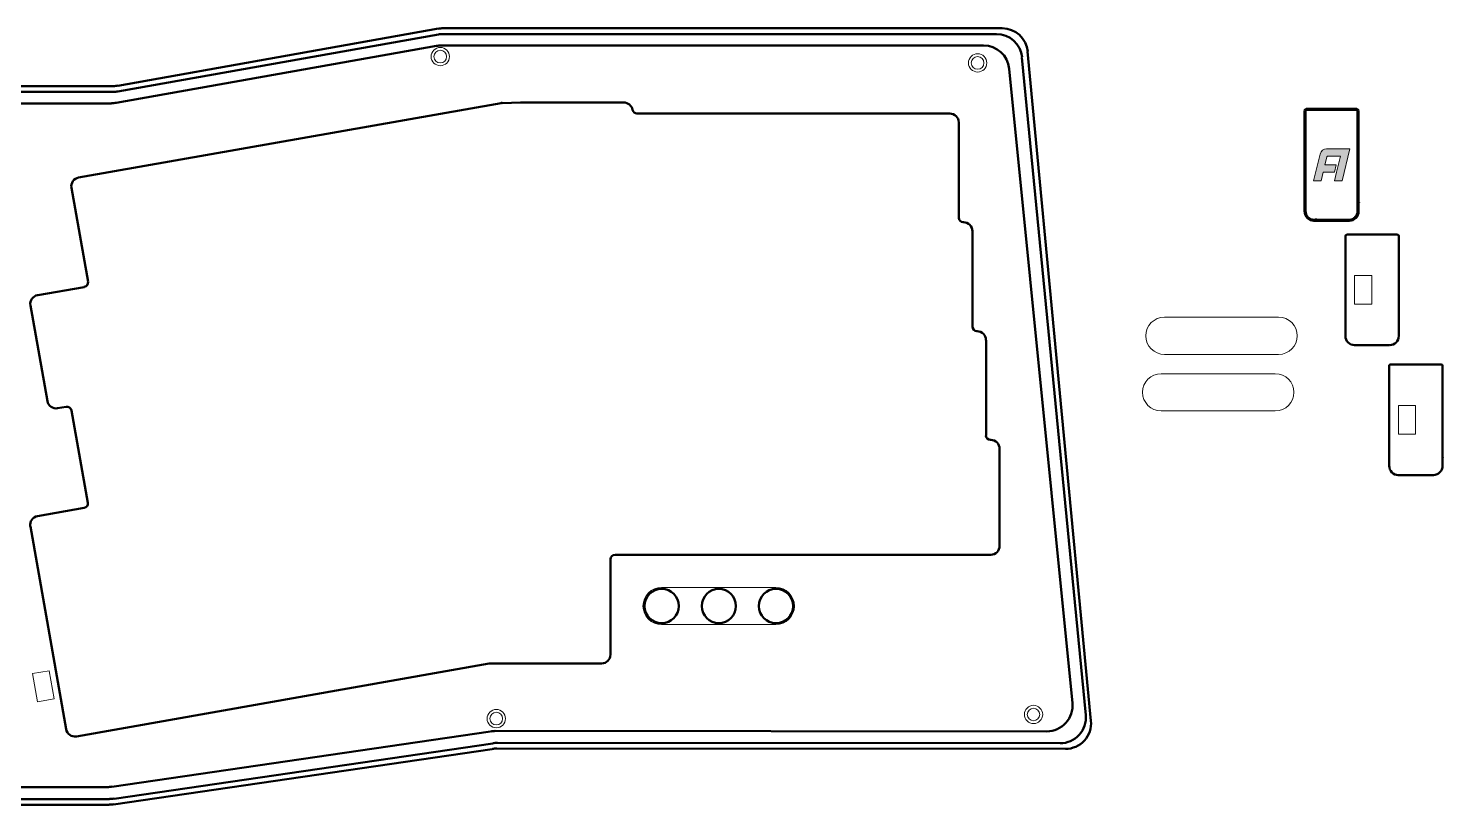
# Model space of a CAD drawing. Header units: millimetres. Extents: x -1387 to -394, y -226 to 220.
# Drawn here: x -641.3 to -393.7, y -27.1 to 108.9 of the extents above; entities that cross this region are included whole.
import ezdxf

# ---------------------------------------------------------------- set-up
doc = ezdxf.new("R2010")
doc.units = ezdxf.units.MM
doc.header["$MEASUREMENT"] = 0
doc.layers.add('Layer 1', color=7, linetype='Continuous')

msp = doc.modelspace()

# ---------------------------------------------------------------- hatches: boundary and pattern name
at = {"layer": 'Layer 1', "true_color": 0x332c2b}
h = msp.add_hatch(color=250, dxfattribs=at)
edge = h.paths.add_edge_path()
edge.add_spline(control_points=[(-416.2908, 82.1872), (-416.2908, 82.1872), (-416.2908, 82.1872), (-416.2908, 82.1872), (-416.2908, 82.1872), (-416.2908, 82.1872), (-416.2908, 82.1872), (-416.2908, 82.1872), (-415.1535, 86.8425), (-415.1535, 86.8425), (-414.9361, 87.4563), (-414.5523, 87.7639), (-414.0048, 87.7639), (-414.0048, 87.7639), (-409.9493, 87.7639), (-409.9493, 87.7639), (-409.9493, 87.7639), (-411.3011, 82.1872), (-411.3011, 82.1872), (-411.3011, 82.1872), (-412.6191, 82.1872), (-412.6191, 82.1872), (-412.6191, 82.1872), (-412.2437, 83.7253), (-412.2437, 83.7253), (-412.2437, 83.7253), (-411.5734, 86.4869), (-411.5734, 86.4869), (-411.5734, 86.4869), (-413.8143, 86.4869), (-413.8143, 86.4869), (-413.8439, 86.4869), (-413.875, 86.4742), (-413.9046, 86.4502), (-413.9385, 86.4248), (-413.9596, 86.3923), (-413.9709, 86.35), (-413.9709, 86.35), (-414.2983, 85.0024), (-414.2983, 85.0024), (-414.2983, 85.0024), (-412.3171, 85.0024), (-412.3171, 85.0024), (-412.3171, 85.0024), (-412.6318, 83.7211), (-412.6318, 83.7211), (-412.6318, 83.7211), (-414.6074, 83.7211), (-414.6074, 83.7211), (-414.6074, 83.7211), (-414.9799, 82.1872), (-414.9799, 82.1872), (-414.9799, 82.1872), (-416.2908, 82.1872), (-416.2908, 82.1872), (-416.2908, 82.1872), (-416.2908, 82.1872), (-416.2908, 82.1872)], knot_values=[0, 0, 0, 0, 0.05263158, 0.05263158, 0.05263158, 0.10526316, 0.10526316, 0.10526316, 0.15789474, 0.15789474, 0.15789474, 0.21052632, 0.21052632, 0.21052632, 0.26315789, 0.26315789, 0.26315789, 0.31578947, 0.31578947, 0.31578947, 0.36842105, 0.36842105, 0.36842105, 0.42105263, 0.42105263, 0.42105263, 0.47368421, 0.47368421, 0.47368421, 0.52631579, 0.52631579, 0.52631579, 0.57894737, 0.57894737, 0.57894737, 0.63157895, 0.63157895, 0.63157895, 0.68421053, 0.68421053, 0.68421053, 0.73684211, 0.73684211, 0.73684211, 0.78947368, 0.78947368, 0.78947368, 0.84210526, 0.84210526, 0.84210526, 0.89473684, 0.89473684, 0.89473684, 0.94736842, 0.94736842, 0.94736842, 1, 1, 1, 1], degree=3, periodic=1)

# ---------------------------------------------------------------- linework, layer by layer
at = {"layer": 'Layer 1', "color": 250, "lineweight": 20}
for centre, major_axis in [((-569.2048, 103.9462), (0, 1.6)), ((-569.2048, 103.9462), (0, 1.1)), ((-475.1145, 102.8396), (0, 1.6)), ((-475.1145, 102.8396), (0, 1.1)), ((-465.32, -11.2809), (0, 1.6)), ((-559.4012, -12.0074), (0, 1.6)), ((-559.4012, -12.0074), (0, 1.1)), ((-465.32, -11.2809), (0, 1.1))]:
    msp.add_ellipse(centre, major_axis=major_axis, ratio=1, dxfattribs=at)
at = {"layer": 'Layer 1', "color": 250, "lineweight": 50}
for points in [[(-625.6605, 98.8485), (-625.6605, 98.8485), (-569.5265, 108.8391), (-569.5265, 108.8391)], [(-625.6605, 97.8397), (-625.6605, 97.8397), (-569.5265, 107.8303), (-569.5265, 107.8303)], [(-568.7328, 108.9026), (-568.997, 108.9026), (-569.2607, 108.8793), (-569.5208, 108.833)], [(-568.7328, 107.8938), (-568.997, 107.8938), (-569.2607, 107.8705), (-569.5208, 107.8242)], [(-568.7433, 108.9026), (-568.7433, 108.9026), (-470.8184, 108.9026), (-470.8184, 108.9026)], [(-568.7433, 107.8938), (-568.7433, 107.8938), (-471.8272, 107.8938), (-471.8272, 107.8938)], [(-467.3384, 103.8157), (-467.5551, 106.1271), (-469.4952, 107.8938), (-471.8167, 107.8938)], [(-466.3296, 104.8245), (-466.5463, 107.1359), (-468.4864, 108.9026), (-470.8079, 108.9026)], [(-466.3523, 104.8175), (-466.3523, 104.8175), (-455.2634, -12.4022), (-455.2634, -12.4022)], [(-467.3611, 103.8087), (-467.3611, 103.8087), (-456.179, -11.411), (-456.179, -11.411)], [(-626.4331, 98.785), (-626.1689, 98.785), (-625.9052, 98.8082), (-625.645, 98.8545)], [(-626.4331, 97.7762), (-626.1689, 97.7762), (-625.9052, 97.7994), (-625.645, 97.8457)], [(-558.5524, 95.7941), (-558.5524, 95.7941), (-632.5299, 82.7555), (-632.5299, 82.7555)], [(-558.5524, 95.7941), (-558.5524, 95.7941), (-632.5299, 82.7555), (-632.5299, 82.7555)], [(-558.5791, 95.8128), (-558.5024, 95.8264), (-558.4247, 95.8341), (-558.3468, 95.836)], [(-558.5791, 95.8128), (-558.5024, 95.8264), (-558.4247, 95.8341), (-558.3468, 95.836)], [(-555.1658, 95.8788), (-555.1658, 95.8788), (-558.3196, 95.8153), (-558.3196, 95.8153)], [(-555.1658, 95.8788), (-555.1658, 95.8788), (-558.3196, 95.8153), (-558.3196, 95.8153)], [(-555.1719, 95.8995), (-555.1593, 95.8998), (-555.1467, 95.8999), (-555.134, 95.8999)], [(-555.1719, 95.8995), (-555.1593, 95.8998), (-555.1467, 95.8999), (-555.134, 95.8999)], [(-537.0683, 95.8788), (-537.0683, 95.8788), (-555.1234, 95.8788), (-555.1234, 95.8788)], [(-537.0683, 95.8788), (-537.0683, 95.8788), (-555.1234, 95.8788), (-555.1234, 95.8788)], [(-537.0789, 95.9), (-536.3243, 95.9), (-535.6785, 95.3585), (-535.5469, 94.6155)], [(-537.0789, 95.9), (-536.3243, 95.9), (-535.6785, 95.3585), (-535.5469, 94.6155)], [(-534.7717, 93.9738), (-535.1567, 93.9738), (-535.4862, 94.25), (-535.5533, 94.6291)], [(-534.7717, 93.9738), (-535.1567, 93.9738), (-535.4862, 94.25), (-535.5533, 94.6291)], [(-479.9606, 93.9526), (-479.9606, 93.9526), (-534.7611, 93.9526), (-534.7611, 93.9526)], [(-479.9606, 93.9526), (-479.9606, 93.9526), (-534.7611, 93.9526), (-534.7611, 93.9526)], [(-479.9712, 93.9738), (-479.112, 93.9738), (-478.4154, 93.2773), (-478.4154, 92.418)], [(-479.9712, 93.9738), (-479.112, 93.9738), (-478.4154, 93.2773), (-478.4154, 92.418)], [(-478.3943, 75.707), (-478.3943, 75.707), (-478.3943, 92.4075), (-478.3943, 92.4075)], [(-478.3943, 75.707), (-478.3943, 75.707), (-478.3943, 92.4075), (-478.3943, 92.4075)], [(-633.7975, 80.9508), (-633.9467, 81.7969), (-633.3816, 82.6038), (-632.5355, 82.753)], [(-633.7975, 80.9508), (-633.9467, 81.7969), (-633.3816, 82.6038), (-632.5355, 82.753)], [(-633.7788, 80.9563), (-633.7788, 80.9563), (-630.8789, 64.5098), (-630.8789, 64.5098)], [(-633.7788, 80.9563), (-633.7788, 80.9563), (-630.8789, 64.5098), (-630.8789, 64.5098)], [(-477.6217, 74.9238), (-478.0601, 74.9238), (-478.4154, 75.2792), (-478.4154, 75.7175)], [(-477.6217, 74.9238), (-478.0601, 74.9238), (-478.4154, 75.2792), (-478.4154, 75.7175)], [(-477.5688, 74.9026), (-477.5688, 74.9026), (-477.6111, 74.9026), (-477.6111, 74.9026)], [(-477.5688, 74.9026), (-477.5688, 74.9026), (-477.6111, 74.9026), (-477.6111, 74.9026)], [(-477.5794, 74.9238), (-476.7201, 74.9238), (-476.0236, 74.2273), (-476.0236, 73.368)], [(-477.5794, 74.9238), (-476.7201, 74.9238), (-476.0236, 74.2273), (-476.0236, 73.368)], [(-476.0236, 56.657), (-476.0236, 56.657), (-476.0236, 73.3575), (-476.0236, 73.3575)], [(-476.0236, 56.657), (-476.0236, 56.657), (-476.0236, 73.3575), (-476.0236, 73.3575)], [(-630.891, 64.51), (-630.8149, 64.0783), (-631.1032, 63.6666), (-631.5349, 63.5905)], [(-630.891, 64.51), (-630.8149, 64.0783), (-631.1032, 63.6666), (-631.5349, 63.5905)], [(-640.9729, 60.3556), (-641.1221, 61.2018), (-640.557, 62.0087), (-639.7109, 62.1578)], [(-640.9729, 60.3556), (-641.1221, 61.2018), (-640.557, 62.0087), (-639.7109, 62.1578)], [(-631.5351, 63.5785), (-631.5351, 63.5785), (-639.7054, 62.1391), (-639.7054, 62.1391)], [(-631.5351, 63.5785), (-631.5351, 63.5785), (-639.7054, 62.1391), (-639.7054, 62.1391)], [(-640.9542, 60.34), (-640.9542, 60.34), (-638.0121, 43.5971), (-638.0121, 43.5971)], [(-640.9542, 60.34), (-640.9542, 60.34), (-638.0121, 43.5971), (-638.0121, 43.5971)], [(-475.2299, 55.8738), (-475.6682, 55.8738), (-476.0236, 56.2292), (-476.0236, 56.6675)], [(-475.2299, 55.8738), (-475.6682, 55.8738), (-476.0236, 56.2292), (-476.0236, 56.6675)], [(-475.1981, 55.8526), (-475.1981, 55.8526), (-475.2193, 55.8526), (-475.2193, 55.8526)], [(-475.1981, 55.8526), (-475.1981, 55.8526), (-475.2193, 55.8526), (-475.2193, 55.8526)], [(-475.2087, 55.8526), (-474.3495, 55.8526), (-473.6529, 55.1561), (-473.6529, 54.2969)], [(-475.2087, 55.8526), (-474.3495, 55.8526), (-473.6529, 55.1561), (-473.6529, 54.2969)], [(-473.6318, 37.5858), (-473.6318, 37.5858), (-473.6318, 54.2863), (-473.6318, 54.2863)], [(-473.6318, 37.5858), (-473.6318, 37.5858), (-473.6318, 54.2863), (-473.6318, 54.2863)], [(-636.2074, 42.3507), (-637.0536, 42.2016), (-637.8605, 42.7666), (-638.0097, 43.6128)], [(-636.2074, 42.3507), (-637.0536, 42.2016), (-637.8605, 42.7666), (-638.0097, 43.6128)], [(-636.2129, 42.3483), (-636.2129, 42.3483), (-634.6889, 42.6023), (-634.6889, 42.6023)], [(-636.2129, 42.3483), (-636.2129, 42.3483), (-634.6889, 42.6023), (-634.6889, 42.6023)], [(-634.7103, 42.6114), (-634.2786, 42.6875), (-633.8669, 42.3992), (-633.7908, 41.9675)], [(-634.7103, 42.6114), (-634.2786, 42.6875), (-633.8669, 42.3992), (-633.7908, 41.9675)], [(-633.7788, 41.9673), (-633.7788, 41.9673), (-630.9213, 25.796), (-630.9213, 25.796)], [(-633.7788, 41.9673), (-633.7788, 41.9673), (-630.9213, 25.796), (-630.9213, 25.796)], [(-472.8592, 36.8026), (-473.2976, 36.8026), (-473.6529, 37.158), (-473.6529, 37.5964)], [(-472.8592, 36.8026), (-473.2976, 36.8026), (-473.6529, 37.158), (-473.6529, 37.5964)], [(-472.8063, 36.8026), (-472.8063, 36.8026), (-472.8486, 36.8026), (-472.8486, 36.8026)], [(-472.8063, 36.8026), (-472.8063, 36.8026), (-472.8486, 36.8026), (-472.8486, 36.8026)], [(-472.8169, 36.8026), (-471.9576, 36.8026), (-471.2611, 36.1061), (-471.2611, 35.2469)], [(-472.8169, 36.8026), (-471.9576, 36.8026), (-471.2611, 36.1061), (-471.2611, 35.2469)], [(-471.2611, 18.2395), (-471.2611, 18.2395), (-471.2611, 35.2363), (-471.2611, 35.2363)], [(-471.2611, 18.2395), (-471.2611, 18.2395), (-471.2611, 35.2363), (-471.2611, 35.2363)], [(-631.5774, 24.8858), (-631.5774, 24.8858), (-639.7265, 23.4465), (-639.7265, 23.4465)], [(-631.5774, 24.8858), (-631.5774, 24.8858), (-639.7265, 23.4465), (-639.7265, 23.4465)], [(-630.9333, 25.8173), (-630.8572, 25.3856), (-631.1455, 24.9739), (-631.5772, 24.8978)], [(-630.9333, 25.8173), (-630.8572, 25.3856), (-631.1455, 24.9739), (-631.5772, 24.8978)], [(-640.9941, 21.6629), (-641.1432, 22.5091), (-640.5782, 23.316), (-639.732, 23.4652)], [(-640.9941, 21.6629), (-641.1432, 22.5091), (-640.5782, 23.316), (-639.732, 23.4652)], [(-640.9754, 21.6473), (-640.9754, 21.6473), (-634.7101, -13.8492), (-634.7101, -13.8492)], [(-640.9754, 21.6473), (-640.9754, 21.6473), (-634.7101, -13.8492), (-634.7101, -13.8492)], [(-471.2611, 18.25), (-471.2611, 17.3908), (-471.9576, 16.6943), (-472.8169, 16.6943)], [(-471.2611, 18.25), (-471.2611, 17.3908), (-471.9576, 16.6943), (-472.8169, 16.6943)], [(-539.3966, 15.9005), (-539.3966, 16.3389), (-539.0412, 16.6943), (-538.6029, 16.6943)], [(-539.3966, 15.9005), (-539.3966, 16.3389), (-539.0412, 16.6943), (-538.6029, 16.6943)], [(-539.3966, -0.8105), (-539.3966, -0.8105), (-539.3966, 15.89), (-539.3966, 15.89)], [(-539.3966, -0.8105), (-539.3966, -0.8105), (-539.3966, 15.89), (-539.3966, 15.89)], [(-538.5923, 16.6943), (-538.5923, 16.6943), (-472.8063, 16.6943), (-472.8063, 16.6943)], [(-538.5923, 16.6943), (-538.5923, 16.6943), (-472.8063, 16.6943), (-472.8063, 16.6943)], [(-632.9109, -15.1192), (-632.9109, -15.1192), (-560.6268, -2.3769), (-560.6268, -2.3769)], [(-632.9109, -15.1192), (-632.9109, -15.1192), (-560.6268, -2.3769), (-560.6268, -2.3769)], [(-560.6482, -2.3678), (-560.6027, -2.3597), (-560.5566, -2.3557), (-560.5104, -2.3557)], [(-560.6482, -2.3678), (-560.6027, -2.3597), (-560.5566, -2.3557), (-560.5104, -2.3557)], [(-560.4998, -2.3557), (-560.4998, -2.3557), (-540.9418, -2.3557), (-540.9418, -2.3557)], [(-560.4998, -2.3557), (-560.4998, -2.3557), (-540.9418, -2.3557), (-540.9418, -2.3557)], [(-539.3966, -0.8), (-539.3966, -1.6592), (-540.0931, -2.3557), (-540.9524, -2.3557)], [(-539.3966, -0.8), (-539.3966, -1.6592), (-540.0931, -2.3557), (-540.9524, -2.3557)], [(-632.9266, -15.1168), (-633.7728, -15.2659), (-634.5797, -14.7009), (-634.7288, -13.8547)], [(-632.9266, -15.1168), (-633.7728, -15.2659), (-634.5797, -14.7009), (-634.7288, -13.8547)], [(-560.0941, -17.3315), (-560.0941, -17.3315), (-626.4304, -27.0259), (-626.4304, -27.0259)], [(-560.0009, -16.3403), (-560.0009, -16.3403), (-626.3372, -26.0347), (-626.3372, -26.0347)], [(-559.3004, -17.2468), (-559.5646, -17.2468), (-559.8283, -17.2701), (-560.0885, -17.3164)], [(-559.2072, -16.2556), (-559.4714, -16.2556), (-559.7351, -16.2789), (-559.9953, -16.3252)], [(-459.7508, -17.3129), (-459.7508, -17.3129), (-559.3109, -17.2468), (-559.3109, -17.2468)], [(-460.6664, -16.3217), (-460.6664, -16.3217), (-559.2177, -16.2556), (-559.2177, -16.2556)], [(-660.2759, -27.0894), (-660.2759, -27.0894), (-627.2136, -27.0894), (-627.2136, -27.0894)], [(-660.1827, -26.0982), (-660.1827, -26.0982), (-627.1204, -26.0982), (-627.1204, -26.0982)], [(-627.203, -27.0682), (-626.9388, -27.0682), (-626.6751, -27.0449), (-626.415, -26.9986)], [(-627.1098, -26.077), (-626.8456, -26.077), (-626.5819, -26.0537), (-626.3218, -26.0074)]]:
    msp.add_open_spline(points, degree=3, dxfattribs=at)
at = {"layer": 'Layer 1', "color": 154, "lineweight": 50}
for points in [[(-625.9774, 95.8408), (-625.9774, 95.8408), (-569.8434, 105.8314), (-569.8434, 105.8314)], [(-569.0497, 105.8949), (-569.3139, 105.8949), (-569.5776, 105.8716), (-569.8377, 105.8253)], [(-569.0602, 105.8949), (-569.0602, 105.8949), (-474.0788, 105.8949), (-474.0788, 105.8949)], [(-469.59, 101.8168), (-469.8067, 104.1282), (-471.7468, 105.8949), (-474.0683, 105.8949)], [(-469.6127, 101.8098), (-469.6127, 101.8098), (-458.4996, -9.3309), (-458.4996, -9.3309)], [(-558.5524, 95.7941), (-558.5524, 95.7941), (-632.5299, 82.7555), (-632.5299, 82.7555)], [(-626.75, 95.7773), (-626.4858, 95.7773), (-626.2221, 95.8005), (-625.9619, 95.8468)], [(-558.5791, 95.8128), (-558.5024, 95.8264), (-558.4247, 95.8341), (-558.3468, 95.836)], [(-555.1658, 95.8788), (-555.1658, 95.8788), (-558.3196, 95.8153), (-558.3196, 95.8153)], [(-555.1719, 95.8995), (-555.1593, 95.8998), (-555.1467, 95.8999), (-555.134, 95.8999)], [(-537.0683, 95.8788), (-537.0683, 95.8788), (-555.1234, 95.8788), (-555.1234, 95.8788)], [(-537.0789, 95.9), (-536.3243, 95.9), (-535.6785, 95.3585), (-535.5469, 94.6155)], [(-534.7717, 93.9738), (-535.1567, 93.9738), (-535.4862, 94.25), (-535.5533, 94.6291)], [(-479.9606, 93.9526), (-479.9606, 93.9526), (-534.7611, 93.9526), (-534.7611, 93.9526)], [(-479.9712, 93.9738), (-479.112, 93.9738), (-478.4154, 93.2773), (-478.4154, 92.418)], [(-478.3943, 75.707), (-478.3943, 75.707), (-478.3943, 92.4075), (-478.3943, 92.4075)], [(-633.7975, 80.9508), (-633.9467, 81.7969), (-633.3816, 82.6038), (-632.5355, 82.753)], [(-633.7788, 80.9563), (-633.7788, 80.9563), (-630.8789, 64.5098), (-630.8789, 64.5098)], [(-477.6217, 74.9238), (-478.0601, 74.9238), (-478.4154, 75.2792), (-478.4154, 75.7175)], [(-477.5688, 74.9026), (-477.5688, 74.9026), (-477.6111, 74.9026), (-477.6111, 74.9026)], [(-477.5794, 74.9238), (-476.7201, 74.9238), (-476.0236, 74.2273), (-476.0236, 73.368)], [(-476.0236, 56.657), (-476.0236, 56.657), (-476.0236, 73.3575), (-476.0236, 73.3575)], [(-630.891, 64.51), (-630.8149, 64.0783), (-631.1032, 63.6666), (-631.5349, 63.5905)], [(-640.9729, 60.3556), (-641.1221, 61.2018), (-640.557, 62.0087), (-639.7109, 62.1578)], [(-631.5351, 63.5785), (-631.5351, 63.5785), (-639.7054, 62.1391), (-639.7054, 62.1391)], [(-640.9542, 60.34), (-640.9542, 60.34), (-638.0121, 43.5971), (-638.0121, 43.5971)], [(-475.2299, 55.8738), (-475.6682, 55.8738), (-476.0236, 56.2292), (-476.0236, 56.6675)], [(-475.1981, 55.8526), (-475.1981, 55.8526), (-475.2193, 55.8526), (-475.2193, 55.8526)], [(-475.2087, 55.8526), (-474.3495, 55.8526), (-473.6529, 55.1561), (-473.6529, 54.2969)], [(-473.6318, 37.5858), (-473.6318, 37.5858), (-473.6318, 54.2863), (-473.6318, 54.2863)], [(-636.2074, 42.3507), (-637.0536, 42.2016), (-637.8605, 42.7666), (-638.0097, 43.6128)], [(-636.2129, 42.3483), (-636.2129, 42.3483), (-634.6889, 42.6023), (-634.6889, 42.6023)], [(-634.7103, 42.6114), (-634.2786, 42.6875), (-633.8669, 42.3992), (-633.7908, 41.9675)], [(-633.7788, 41.9673), (-633.7788, 41.9673), (-630.9213, 25.796), (-630.9213, 25.796)], [(-472.8592, 36.8026), (-473.2976, 36.8026), (-473.6529, 37.158), (-473.6529, 37.5964)], [(-472.8063, 36.8026), (-472.8063, 36.8026), (-472.8486, 36.8026), (-472.8486, 36.8026)], [(-472.8169, 36.8026), (-471.9576, 36.8026), (-471.2611, 36.1061), (-471.2611, 35.2469)], [(-471.2611, 18.2395), (-471.2611, 18.2395), (-471.2611, 35.2363), (-471.2611, 35.2363)], [(-631.5774, 24.8858), (-631.5774, 24.8858), (-639.7265, 23.4465), (-639.7265, 23.4465)], [(-630.9333, 25.8173), (-630.8572, 25.3856), (-631.1455, 24.9739), (-631.5772, 24.8978)], [(-640.9941, 21.6629), (-641.1432, 22.5091), (-640.5782, 23.316), (-639.732, 23.4652)], [(-640.9754, 21.6473), (-640.9754, 21.6473), (-634.7101, -13.8492), (-634.7101, -13.8492)], [(-471.2611, 18.25), (-471.2611, 17.3908), (-471.9576, 16.6943), (-472.8169, 16.6943)], [(-539.3966, 15.9005), (-539.3966, 16.3389), (-539.0412, 16.6943), (-538.6029, 16.6943)], [(-539.3966, -0.8105), (-539.3966, -0.8105), (-539.3966, 15.89), (-539.3966, 15.89)], [(-538.5923, 16.6943), (-538.5923, 16.6943), (-472.8063, 16.6943), (-472.8063, 16.6943)], [(-632.9109, -15.1192), (-632.9109, -15.1192), (-560.6268, -2.3769), (-560.6268, -2.3769)], [(-560.6482, -2.3678), (-560.6027, -2.3597), (-560.5566, -2.3557), (-560.5104, -2.3557)], [(-560.4998, -2.3557), (-560.4998, -2.3557), (-540.9418, -2.3557), (-540.9418, -2.3557)], [(-539.3966, -0.8), (-539.3966, -1.6592), (-540.0931, -2.3557), (-540.9524, -2.3557)], [(-632.9266, -15.1168), (-633.7728, -15.2659), (-634.5797, -14.7009), (-634.7288, -13.8547)], [(-560.3868, -14.2602), (-560.3868, -14.2602), (-626.7231, -23.9546), (-626.7231, -23.9546)], [(-559.5931, -14.1755), (-559.8573, -14.1755), (-560.121, -14.1988), (-560.3812, -14.2451)], [(-462.987, -14.2416), (-462.987, -14.2416), (-559.6036, -14.1755), (-559.6036, -14.1755)], [(-660.5686, -24.0181), (-660.5686, -24.0181), (-627.5063, -24.0181), (-627.5063, -24.0181)], [(-627.4957, -23.9969), (-627.2315, -23.9969), (-626.9678, -23.9736), (-626.7077, -23.9273)]]:
    msp.add_open_spline(points, degree=3, dxfattribs=at)
at = {"layer": 'Layer 1', "color": 250, "lineweight": 50}
for points, knots in [([(-626.4437, 98.7638), (-626.4437, 98.7638), (-649.3022, 98.7638), (-649.3022, 98.7638), (-649.3022, 98.7638), (-659.6964, 98.7638), (-659.6964, 98.7638)], [0, 0, 0, 0, 0.5, 0.5, 0.5, 1, 1, 1, 1]), ([(-626.4437, 97.755), (-626.4437, 97.755), (-649.3022, 97.755), (-649.3022, 97.755), (-649.3022, 97.755), (-659.6964, 97.755), (-659.6964, 97.755)], [0, 0, 0, 0, 0.5, 0.5, 0.5, 1, 1, 1, 1]), ([(-533.4276, 7.709), (-533.4276, 9.3632), (-532.0867, 10.7041), (-530.4325, 10.7041), (-528.7784, 10.7041), (-527.4374, 9.3632), (-527.4374, 7.709), (-527.4374, 6.0549), (-528.7784, 4.7139), (-530.4325, 4.7139), (-532.0867, 4.7139), (-533.4276, 6.0549), (-533.4276, 7.709)], [0, 0, 0, 0, 0.25, 0.25, 0.25, 0.5, 0.5, 0.5, 0.75, 0.75, 0.75, 1, 1, 1, 1]), ([(-533.4276, 7.709), (-533.4276, 9.3632), (-532.0867, 10.7041), (-530.4325, 10.7041), (-528.7784, 10.7041), (-527.4374, 9.3632), (-527.4374, 7.709), (-527.4374, 6.0549), (-528.7784, 4.7139), (-530.4325, 4.7139), (-532.0867, 4.7139), (-533.4276, 6.0549), (-533.4276, 7.709)], [0, 0, 0, 0, 0.25, 0.25, 0.25, 0.5, 0.5, 0.5, 0.75, 0.75, 0.75, 1, 1, 1, 1]), ([(-523.4158, 7.709), (-523.4158, 9.3632), (-522.0748, 10.7041), (-520.4207, 10.7041), (-518.7666, 10.7041), (-517.4256, 9.3632), (-517.4256, 7.709), (-517.4256, 6.0549), (-518.7666, 4.7139), (-520.4207, 4.7139), (-522.0748, 4.7139), (-523.4158, 6.0549), (-523.4158, 7.709)], [0, 0, 0, 0, 0.25, 0.25, 0.25, 0.5, 0.5, 0.5, 0.75, 0.75, 0.75, 1, 1, 1, 1]), ([(-523.4158, 7.709), (-523.4158, 9.3632), (-522.0748, 10.7041), (-520.4207, 10.7041), (-518.7666, 10.7041), (-517.4256, 9.3632), (-517.4256, 7.709), (-517.4256, 6.0549), (-518.7666, 4.7139), (-520.4207, 4.7139), (-522.0748, 4.7139), (-523.4158, 6.0549), (-523.4158, 7.709)], [0, 0, 0, 0, 0.25, 0.25, 0.25, 0.5, 0.5, 0.5, 0.75, 0.75, 0.75, 1, 1, 1, 1]), ([(-513.4251, 7.709), (-513.4251, 9.3632), (-512.0842, 10.7041), (-510.43, 10.7041), (-508.7759, 10.7041), (-507.4349, 9.3632), (-507.4349, 7.709), (-507.4349, 6.0549), (-508.7759, 4.7139), (-510.43, 4.7139), (-512.0842, 4.7139), (-513.4251, 6.0549), (-513.4251, 7.709)], [0, 0, 0, 0, 0.25, 0.25, 0.25, 0.5, 0.5, 0.5, 0.75, 0.75, 0.75, 1, 1, 1, 1]), ([(-513.4251, 7.709), (-513.4251, 9.3632), (-512.0842, 10.7041), (-510.43, 10.7041), (-508.7759, 10.7041), (-507.4349, 9.3632), (-507.4349, 7.709), (-507.4349, 6.0549), (-508.7759, 4.7139), (-510.43, 4.7139), (-512.0842, 4.7139), (-513.4251, 6.0549), (-513.4251, 7.709)], [0, 0, 0, 0, 0.25, 0.25, 0.25, 0.5, 0.5, 0.5, 0.75, 0.75, 0.75, 1, 1, 1, 1]), ([(-460.6558, -16.3217), (-459.3899, -16.3217), (-458.1825, -15.7882), (-457.3302, -14.8522), (-456.4778, -13.9162), (-456.0594, -12.6644), (-456.1775, -11.404)], [0, 0, 0, 0, 0.5, 0.5, 0.5, 1, 1, 1, 1]), ([(-459.7402, -17.3129), (-458.4743, -17.3129), (-457.2669, -16.7794), (-456.4146, -15.8434), (-455.5622, -14.9074), (-455.1438, -13.6556), (-455.2619, -12.3952)], [0, 0, 0, 0, 0.5, 0.5, 0.5, 1, 1, 1, 1])]:
    msp.add_open_spline(points, degree=3, knots=knots, dxfattribs=at)
at = {"layer": 'Layer 1', "color": 154, "lineweight": 50}
for points in [[(-626.7606, 95.7561), (-626.7606, 95.7561), (-649.6191, 95.7561), (-649.6191, 95.7561), (-649.6191, 95.7561), (-660.0133, 95.7561), (-660.0133, 95.7561)], [(-462.9764, -14.2416), (-461.7105, -14.2416), (-460.5031, -13.7081), (-459.6508, -12.7721), (-458.7984, -11.8361), (-458.38, -10.5843), (-458.4981, -9.3239)]]:
    msp.add_open_spline(points, degree=3, knots=[0, 0, 0, 0, 0.5, 0.5, 0.5, 1, 1, 1, 1], dxfattribs=at)
at = {"layer": 'Layer 1', "color": 154, "lineweight": 100}
for points in [[(-417.5538, 94.6605), (-417.6925, 94.6605), (-417.805, 94.545), (-417.805, 94.4024)], [(-417.805, 94.4003), (-417.805, 94.4003), (-417.805, 76.93), (-417.805, 76.93)], [(-408.7051, 94.6562), (-408.7051, 94.6562), (-417.5559, 94.6562), (-417.5559, 94.6562)], [(-408.4518, 94.4024), (-408.4518, 94.545), (-408.5643, 94.6605), (-408.703, 94.6605)], [(-408.4561, 76.93), (-408.4561, 76.93), (-408.4561, 94.4003), (-408.4561, 94.4003)], [(-417.8007, 76.9321), (-417.8007, 76.0255), (-417.0874, 75.2905), (-416.2074, 75.2905)], [(-410.0494, 75.2948), (-409.1671, 75.2948), (-408.4518, 76.0279), (-408.4518, 76.9321)], [(-416.2095, 75.2905), (-416.2095, 75.2905), (-410.0515, 75.2905), (-410.0515, 75.2905)], [(-415.7368, 75.2905), (-415.7368, 75.2905), (-416.0238, 75.2905), (-416.0238, 75.2905)]]:
    msp.add_open_spline(points, degree=3, dxfattribs=at)
at = {"layer": 'Layer 1', "color": 154, "lineweight": 20}
for points, knots in [([(-416.2908, 82.1872), (-416.2908, 82.1872), (-416.2908, 82.1872), (-416.2908, 82.1872), (-416.2908, 82.1872), (-416.2908, 82.1872), (-416.2908, 82.1872), (-416.2908, 82.1872), (-415.1535, 86.8425), (-415.1535, 86.8425), (-414.9361, 87.4563), (-414.5523, 87.7639), (-414.0048, 87.7639), (-414.0048, 87.7639), (-409.9493, 87.7639), (-409.9493, 87.7639), (-409.9493, 87.7639), (-411.3011, 82.1872), (-411.3011, 82.1872), (-411.3011, 82.1872), (-412.6191, 82.1872), (-412.6191, 82.1872), (-412.6191, 82.1872), (-412.2437, 83.7253), (-412.2437, 83.7253), (-412.2437, 83.7253), (-411.5734, 86.4869), (-411.5734, 86.4869), (-411.5734, 86.4869), (-413.8143, 86.4869), (-413.8143, 86.4869), (-413.8439, 86.4869), (-413.875, 86.4742), (-413.9046, 86.4502), (-413.9385, 86.4248), (-413.9596, 86.3923), (-413.9709, 86.35), (-413.9709, 86.35), (-414.2983, 85.0024), (-414.2983, 85.0024), (-414.2983, 85.0024), (-412.3171, 85.0024), (-412.3171, 85.0024), (-412.3171, 85.0024), (-412.6318, 83.7211), (-412.6318, 83.7211), (-412.6318, 83.7211), (-414.6074, 83.7211), (-414.6074, 83.7211), (-414.6074, 83.7211), (-414.9799, 82.1872), (-414.9799, 82.1872), (-414.9799, 82.1872), (-416.2908, 82.1872), (-416.2908, 82.1872), (-416.2908, 82.1872), (-416.2908, 82.1872), (-416.2908, 82.1872)], [0, 0, 0, 0, 0.05263158, 0.05263158, 0.05263158, 0.10526316, 0.10526316, 0.10526316, 0.15789474, 0.15789474, 0.15789474, 0.21052632, 0.21052632, 0.21052632, 0.26315789, 0.26315789, 0.26315789, 0.31578947, 0.31578947, 0.31578947, 0.36842105, 0.36842105, 0.36842105, 0.42105263, 0.42105263, 0.42105263, 0.47368421, 0.47368421, 0.47368421, 0.52631579, 0.52631579, 0.52631579, 0.57894737, 0.57894737, 0.57894737, 0.63157895, 0.63157895, 0.63157895, 0.68421053, 0.68421053, 0.68421053, 0.73684211, 0.73684211, 0.73684211, 0.78947368, 0.78947368, 0.78947368, 0.84210526, 0.84210526, 0.84210526, 0.89473684, 0.89473684, 0.89473684, 0.94736842, 0.94736842, 0.94736842, 1, 1, 1, 1]), ([(-442.4009, 58.3013), (-442.4009, 58.3013), (-422.4005, 58.3013), (-422.4005, 58.3013), (-420.6079, 58.3013), (-419.1427, 56.8354), (-419.1427, 55.044), (-419.1427, 55.044), (-419.1427, 55.0437), (-419.1427, 55.0437), (-419.1427, 53.2523), (-420.6079, 51.7864), (-422.4005, 51.7864), (-422.4005, 51.7864), (-442.4009, 51.7864), (-442.4009, 51.7864), (-444.1934, 51.7864), (-445.6586, 53.2523), (-445.6586, 55.0437), (-445.6586, 55.0437), (-445.6586, 55.044), (-445.6586, 55.044), (-445.6586, 56.8354), (-444.1934, 58.3013), (-442.4009, 58.3013)], [0, 0, 0, 0, 0.125, 0.125, 0.125, 0.25, 0.25, 0.25, 0.375, 0.375, 0.375, 0.5, 0.5, 0.5, 0.625, 0.625, 0.625, 0.75, 0.75, 0.75, 0.875, 0.875, 0.875, 1, 1, 1, 1]), ([(-442.9782, 48.4087), (-442.9782, 48.4087), (-422.9778, 48.4087), (-422.9778, 48.4087), (-421.1852, 48.4087), (-419.72, 46.9428), (-419.72, 45.1514), (-419.72, 45.1514), (-419.72, 45.1511), (-419.72, 45.1511), (-419.72, 43.3597), (-421.1852, 41.8938), (-422.9778, 41.8938), (-422.9778, 41.8938), (-442.9782, 41.8938), (-442.9782, 41.8938), (-444.7707, 41.8938), (-446.2359, 43.3597), (-446.2359, 45.1511), (-446.2359, 45.1511), (-446.2359, 45.1514), (-446.2359, 45.1514), (-446.2359, 46.9428), (-444.7707, 48.4087), (-442.9782, 48.4087)], [0, 0, 0, 0, 0.125, 0.125, 0.125, 0.25, 0.25, 0.25, 0.375, 0.375, 0.375, 0.5, 0.5, 0.5, 0.625, 0.625, 0.625, 0.75, 0.75, 0.75, 0.875, 0.875, 0.875, 1, 1, 1, 1]), ([(-530.4551, 10.9615), (-530.4551, 10.9615), (-510.4547, 10.9615), (-510.4547, 10.9615), (-508.6621, 10.9615), (-507.1969, 9.4956), (-507.1969, 7.7042), (-507.1969, 7.7042), (-507.1969, 7.7039), (-507.1969, 7.7039), (-507.1969, 5.9125), (-508.6621, 4.4466), (-510.4547, 4.4466), (-510.4547, 4.4466), (-530.4551, 4.4466), (-530.4551, 4.4466), (-532.2476, 4.4466), (-533.7128, 5.9125), (-533.7128, 7.7039), (-533.7128, 7.7039), (-533.7128, 7.7042), (-533.7128, 7.7042), (-533.7128, 9.4956), (-532.2476, 10.9615), (-530.4551, 10.9615)], [0, 0, 0, 0, 0.125, 0.125, 0.125, 0.25, 0.25, 0.25, 0.375, 0.375, 0.375, 0.5, 0.5, 0.5, 0.625, 0.625, 0.625, 0.75, 0.75, 0.75, 0.875, 0.875, 0.875, 1, 1, 1, 1])]:
    msp.add_open_spline(points, degree=3, knots=knots, dxfattribs=at)
at = {"layer": 'Layer 1', "color": 154, "lineweight": 100}
msp.add_open_spline([(-408.435, 78.3526), (-408.435, 78.3526), (-408.4392, 78.3656), (-408.4392, 78.3656), (-408.4392, 78.3656), (-408.4476, 78.3743), (-408.4476, 78.3743), (-408.4476, 78.3743), (-408.4645, 78.3743), (-408.4645, 78.3743), (-408.4645, 78.3743), (-408.4729, 78.3656), (-408.4729, 78.3656), (-408.4729, 78.3656), (-408.4772, 78.3526), (-408.4772, 78.3526), (-408.4772, 78.3526), (-408.4729, 78.3396), (-408.4729, 78.3396), (-408.4729, 78.3396), (-408.4645, 78.3309), (-408.4645, 78.3309), (-408.4645, 78.3309), (-408.4476, 78.3309), (-408.4476, 78.3309), (-408.4476, 78.3309), (-408.4392, 78.3396), (-408.4392, 78.3396), (-408.4392, 78.3396), (-408.435, 78.3526), (-408.435, 78.3526)], degree=3, knots=[0, 0, 0, 0, 0.1, 0.1, 0.1, 0.2, 0.2, 0.2, 0.3, 0.3, 0.3, 0.4, 0.4, 0.4, 0.5, 0.5, 0.5, 0.6, 0.6, 0.6, 0.7, 0.7, 0.7, 0.8, 0.8, 0.8, 0.9, 0.9, 0.9, 1, 1, 1, 1], dxfattribs=at)
msp.add_open_spline([(-408.435, 78.3526), (-408.435, 78.3526), (-408.4392, 78.3656), (-408.4392, 78.3656), (-408.4392, 78.3656), (-408.4476, 78.3743), (-408.4476, 78.3743), (-408.4476, 78.3743), (-408.4645, 78.3743), (-408.4645, 78.3743), (-408.4645, 78.3743), (-408.4729, 78.3656), (-408.4729, 78.3656), (-408.4729, 78.3656), (-408.4772, 78.3526), (-408.4772, 78.3526), (-408.4772, 78.3526), (-408.4729, 78.3396), (-408.4729, 78.3396), (-408.4729, 78.3396), (-408.4645, 78.3309), (-408.4645, 78.3309), (-408.4645, 78.3309), (-408.4476, 78.3309), (-408.4476, 78.3309), (-408.4476, 78.3309), (-408.4392, 78.3396), (-408.4392, 78.3396), (-408.4392, 78.3396), (-408.435, 78.3526), (-408.435, 78.3526)], degree=3, knots=[0, 0, 0, 0, 0.1, 0.1, 0.1, 0.2, 0.2, 0.2, 0.3, 0.3, 0.3, 0.4, 0.4, 0.4, 0.5, 0.5, 0.5, 0.6, 0.6, 0.6, 0.7, 0.7, 0.7, 0.8, 0.8, 0.8, 0.9, 0.9, 0.9, 1, 1, 1, 1], dxfattribs=at)
at = {"layer": 'Layer 1', "color": 1, "lineweight": 50}
for points in [[(-410.4602, 72.7686), (-410.5989, 72.7686), (-410.7114, 72.6531), (-410.7114, 72.5106)], [(-410.7114, 72.5084), (-410.7114, 72.5084), (-410.7114, 55.0381), (-410.7114, 55.0381)], [(-401.6115, 72.7643), (-401.6115, 72.7643), (-410.4623, 72.7643), (-410.4623, 72.7643)], [(-401.3582, 72.5106), (-401.3582, 72.6531), (-401.4707, 72.7686), (-401.6094, 72.7686)], [(-401.3625, 55.0381), (-401.3625, 55.0381), (-401.3625, 72.5084), (-401.3625, 72.5084)], [(-410.7071, 55.0403), (-410.7071, 54.1336), (-409.9938, 53.3986), (-409.1138, 53.3986)], [(-402.9558, 53.403), (-402.0735, 53.403), (-401.3582, 54.136), (-401.3582, 55.0403)], [(-409.1159, 53.3986), (-409.1159, 53.3986), (-402.9579, 53.3986), (-402.9579, 53.3986)], [(-408.6432, 53.3986), (-408.6432, 53.3986), (-408.9302, 53.3986), (-408.9302, 53.3986)], [(-402.7867, 50.0144), (-402.9254, 50.0144), (-403.0378, 49.8989), (-403.0378, 49.7563)], [(-403.0378, 49.7542), (-403.0378, 49.7542), (-403.0378, 32.2839), (-403.0378, 32.2839)], [(-393.9379, 50.0101), (-393.9379, 50.0101), (-402.7888, 50.0101), (-402.7888, 50.0101)], [(-393.6847, 49.7563), (-393.6847, 49.8989), (-393.7971, 50.0144), (-393.9358, 50.0144)], [(-393.6889, 32.2839), (-393.6889, 32.2839), (-393.6889, 49.7542), (-393.6889, 49.7542)], [(-403.0336, 32.286), (-403.0336, 31.3794), (-402.3203, 30.6444), (-401.4403, 30.6444)], [(-395.2823, 30.6487), (-394.3999, 30.6487), (-393.6847, 31.3818), (-393.6847, 32.286)], [(-401.4424, 30.6444), (-401.4424, 30.6444), (-395.2844, 30.6444), (-395.2844, 30.6444)], [(-400.9697, 30.6444), (-400.9697, 30.6444), (-401.2567, 30.6444), (-401.2567, 30.6444)]]:
    msp.add_open_spline(points, degree=3, dxfattribs=at)
at = {"layer": 'Layer 1', "color": 250, "lineweight": 20}
for points in [[(-409.1053, 65.5836), (-409.1053, 65.5836), (-406.1053, 65.5836), (-406.1053, 65.5836), (-406.1053, 65.5836), (-406.1053, 60.5836), (-406.1053, 60.5836), (-406.1053, 60.5836), (-409.1053, 60.5836), (-409.1053, 60.5836), (-409.1053, 60.5836), (-409.1053, 65.5836), (-409.1053, 65.5836)], [(-401.4318, 42.8294), (-401.4318, 42.8294), (-398.4318, 42.8294), (-398.4318, 42.8294), (-398.4318, 42.8294), (-398.4318, 37.8294), (-398.4318, 37.8294), (-398.4318, 37.8294), (-401.4318, 37.8294), (-401.4318, 37.8294), (-401.4318, 37.8294), (-401.4318, 42.8294), (-401.4318, 42.8294)], [(-640.6253, -4.1356), (-640.6253, -4.1356), (-637.6709, -3.6147), (-637.6709, -3.6147), (-637.6709, -3.6147), (-636.8027, -8.5387), (-636.8027, -8.5387), (-636.8027, -8.5387), (-639.7571, -9.0597), (-639.7571, -9.0597), (-639.7571, -9.0597), (-640.6253, -4.1356), (-640.6253, -4.1356)], [(-640.6253, -4.1356), (-640.6253, -4.1356), (-637.6709, -3.6147), (-637.6709, -3.6147), (-637.6709, -3.6147), (-636.8027, -8.5387), (-636.8027, -8.5387), (-636.8027, -8.5387), (-639.7571, -9.0597), (-639.7571, -9.0597), (-639.7571, -9.0597), (-640.6253, -4.1356), (-640.6253, -4.1356)]]:
    msp.add_open_spline(points, degree=3, knots=[0, 0, 0, 0, 0.25, 0.25, 0.25, 0.5, 0.5, 0.5, 0.75, 0.75, 0.75, 1, 1, 1, 1], dxfattribs=at)
at = {"layer": 'Layer 1', "color": 1, "lineweight": 50}
for points in [[(-401.3414, 56.4607), (-401.3414, 56.4607), (-401.3456, 56.4737), (-401.3456, 56.4737), (-401.3456, 56.4737), (-401.354, 56.4824), (-401.354, 56.4824), (-401.354, 56.4824), (-401.3709, 56.4824), (-401.3709, 56.4824), (-401.3709, 56.4824), (-401.3794, 56.4737), (-401.3794, 56.4737), (-401.3794, 56.4737), (-401.3836, 56.4607), (-401.3836, 56.4607), (-401.3836, 56.4607), (-401.3794, 56.4477), (-401.3794, 56.4477), (-401.3794, 56.4477), (-401.3709, 56.439), (-401.3709, 56.439), (-401.3709, 56.439), (-401.354, 56.439), (-401.354, 56.439), (-401.354, 56.439), (-401.3456, 56.4477), (-401.3456, 56.4477), (-401.3456, 56.4477), (-401.3414, 56.4607), (-401.3414, 56.4607)], [(-401.3414, 56.4607), (-401.3414, 56.4607), (-401.3456, 56.4737), (-401.3456, 56.4737), (-401.3456, 56.4737), (-401.354, 56.4824), (-401.354, 56.4824), (-401.354, 56.4824), (-401.3709, 56.4824), (-401.3709, 56.4824), (-401.3709, 56.4824), (-401.3794, 56.4737), (-401.3794, 56.4737), (-401.3794, 56.4737), (-401.3836, 56.4607), (-401.3836, 56.4607), (-401.3836, 56.4607), (-401.3794, 56.4477), (-401.3794, 56.4477), (-401.3794, 56.4477), (-401.3709, 56.439), (-401.3709, 56.439), (-401.3709, 56.439), (-401.354, 56.439), (-401.354, 56.439), (-401.354, 56.439), (-401.3456, 56.4477), (-401.3456, 56.4477), (-401.3456, 56.4477), (-401.3414, 56.4607), (-401.3414, 56.4607)], [(-393.6678, 33.7065), (-393.6678, 33.7065), (-393.672, 33.7195), (-393.672, 33.7195), (-393.672, 33.7195), (-393.6805, 33.7282), (-393.6805, 33.7282), (-393.6805, 33.7282), (-393.6974, 33.7282), (-393.6974, 33.7282), (-393.6974, 33.7282), (-393.7058, 33.7195), (-393.7058, 33.7195), (-393.7058, 33.7195), (-393.71, 33.7065), (-393.71, 33.7065), (-393.71, 33.7065), (-393.7058, 33.6935), (-393.7058, 33.6935), (-393.7058, 33.6935), (-393.6974, 33.6848), (-393.6974, 33.6848), (-393.6974, 33.6848), (-393.6805, 33.6848), (-393.6805, 33.6848), (-393.6805, 33.6848), (-393.672, 33.6935), (-393.672, 33.6935), (-393.672, 33.6935), (-393.6678, 33.7065), (-393.6678, 33.7065)], [(-393.6678, 33.7065), (-393.6678, 33.7065), (-393.672, 33.7195), (-393.672, 33.7195), (-393.672, 33.7195), (-393.6805, 33.7282), (-393.6805, 33.7282), (-393.6805, 33.7282), (-393.6974, 33.7282), (-393.6974, 33.7282), (-393.6974, 33.7282), (-393.7058, 33.7195), (-393.7058, 33.7195), (-393.7058, 33.7195), (-393.71, 33.7065), (-393.71, 33.7065), (-393.71, 33.7065), (-393.7058, 33.6935), (-393.7058, 33.6935), (-393.7058, 33.6935), (-393.6974, 33.6848), (-393.6974, 33.6848), (-393.6974, 33.6848), (-393.6805, 33.6848), (-393.6805, 33.6848), (-393.6805, 33.6848), (-393.672, 33.6935), (-393.672, 33.6935), (-393.672, 33.6935), (-393.6678, 33.7065), (-393.6678, 33.7065)]]:
    msp.add_open_spline(points, degree=3, knots=[0, 0, 0, 0, 0.1, 0.1, 0.1, 0.2, 0.2, 0.2, 0.3, 0.3, 0.3, 0.4, 0.4, 0.4, 0.5, 0.5, 0.5, 0.6, 0.6, 0.6, 0.7, 0.7, 0.7, 0.8, 0.8, 0.8, 0.9, 0.9, 0.9, 1, 1, 1, 1], dxfattribs=at)

doc.saveas('drawing.dxf')
